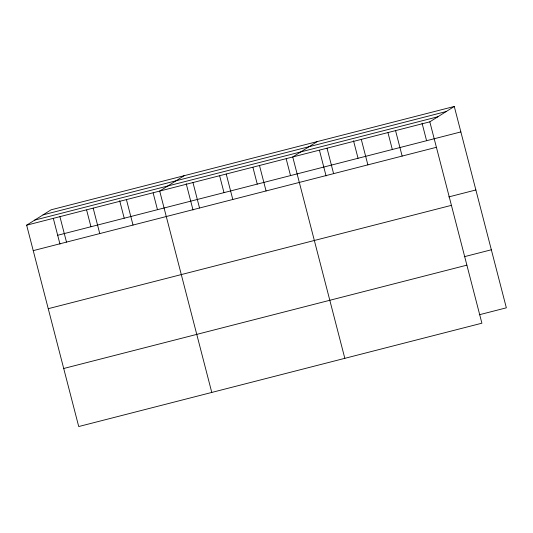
<?xml version="1.0" encoding="UTF-8"?>
<svg xmlns="http://www.w3.org/2000/svg" width="533" height="533" viewBox="0 0 533 533"><rect width="100%" height="100%" fill="white"/><g stroke="black" fill="none" stroke-linecap="round" stroke-linejoin="round"><path stroke-width="0.8" d="M454.276 106.46L429.825 121.837L481.899 323.198L78.724 426.54L26.65 225.179L51.101 209.802L454.276 106.46L506.35 307.821L479.254 314.77M184.145 175.703L159.7 191.074L211.774 392.435M317.195 141.598L292.744 156.969L344.824 358.336M43.033 214.879L446.208 111.537M34.718 220.102L437.893 116.76M26.65 225.179L429.825 121.837M57.684 235.266L460.858 131.924M33.233 250.637L436.407 147.295M448.773 196.917L475.869 189.968M48.25 308.687L451.424 205.345M464.243 256.719L491.339 249.777M63.713 368.49L466.888 265.148M422.063 123.203L426.587 140.705M395.553 130.618L402.142 156.076M387.997 132.784L392.321 149.487M361.287 139.399L367.87 164.864M353.519 140.772L358.049 158.274M327.015 148.187L333.598 173.645M319.46 150.346L326.069 175.923M286.194 158.874L290.518 175.584M259.484 165.496L266.067 190.954M252.935 167.402L257.252 184.112M226.219 174.024L232.808 199.482M219.669 175.923L223.993 192.633M192.959 182.546L199.542 208.01M186.204 183.658L193.026 210.029M153.151 192.979L157.468 209.689M126.434 199.602L133.023 225.059M119.678 200.708L124.209 218.21M93.175 208.123L99.758 233.587M86.626 210.029L90.943 226.738M59.909 216.651L66.498 242.109M53.36 218.557L59.976 244.134"/></g></svg>
